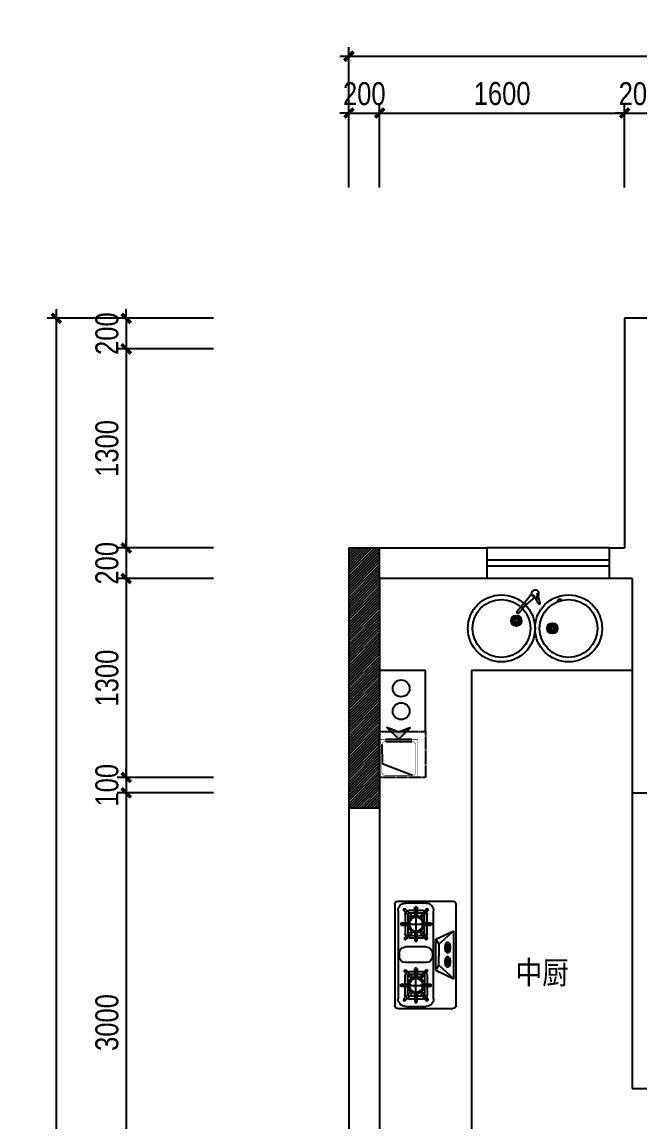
# Model space of a CAD drawing. Extents: x 160245 to 405305, y -111140 to 232735.
# Drawn here: x 268272 to 272307, y 1459 to 8645 of the extents above; entities that cross this region are included whole.
import ezdxf

# ---------------------------------------------------------------- set-up
doc = ezdxf.new("R2010")
doc.units = 0
doc.header["$LTSCALE"] = 10
doc.header["$MEASUREMENT"] = 0
doc.linetypes.add('DASH', pattern=[0.35, 0.25, -0.1])
doc.layers.get('Defpoints').update_dxf_attribs({"color": 229})
for name, color, linetype in [('P-Furniture 家具', 153, 'Continuous'), ('P-N wall 新建隔墙', 241, 'Continuous'), ('P-O wall 原始墙体', 245, 'Continuous'), ('P-o 原建筑尺寸', 8, 'Continuous'), ('P-Text  平面文字', 9, 'Continuous'), ('P-window 窗', 107, 'Continuous')]:
    doc.layers.add(name, color=color, linetype=linetype)
doc.styles.add('PDC DIM', font='PMingLiU-ExtB.ttf', dxfattribs={"width": 0.85})
doc.dimstyles.new('PDC-A2', dxfattribs={"dimscale": 0, "dimtxt": 2.5, "dimasz": 1, "dimexe": 1, "dimexo": 1, "dimgap": 0.7, "dimtad": 1, "dimdec": 0, "dimtxsty": 'PDC DIM', "dimblk": 'ARCHTICK', "dimcen": 1, "dimdle": 1, "dimclrd": 8, "dimclre": 8, "dimclrt": 9, "dimadec": 0, "dimazin": 0, "dimtfac": 1, "dimtdec": 0, "dimtix": 1, "dimtmove": 2, "dimatfit": 3, "dimldrblk": 'PDC A2 T R', "dimfxl": 10, "dimfxlon": 1, "dimarcsym": 0})

# ---------------------------------------------------------------- blocks, each defined once
blk = doc.blocks.new('A$C7BB304D7')
blk.add_hatch(color=256).paths.add_polyline_path([(126.5, 77.4), (203.8, 0.2), (126.3, 31.7), (49.1, 0)])
at = {"linetype": 'DASH', "ltscale": 0.5}
for p, q in [((1.5, 330.2), (1.5, 30.2)), ((301.5, 330.2), (1.5, 330.2)), ((301.5, 30.2), (301.5, 330.2)), ((1.5, 30.2), (301.5, 30.2))]:
    blk.add_line(p, q, dxfattribs=at)
for p, q in [((41.5, 95.2), (211.5, 95.2)), ((41.5, 80.2), (211.5, 80.2))]:
    blk.add_line(p, q)
at = {"const_width": 3}
blk.add_lwpolyline([(1.5, 80.2), (1.5, 330.2), (251.5, 330.2), (251.5, 80.2), (211.5, 80.2), (211.5, 95.2), (216.5, 95.2, 0.414214), (236.5, 115.2), (236.5, 295.2, 0.414214), (216.5, 315.2), (36.5, 315.2, 0.414214), (16.5, 295.2), (16.5, 115.2, 0.414214), (36.5, 95.2), (41.5, 95.2), (41.5, 80.2)], format="xyb", close=True, dxfattribs=at)
blk.add_lwpolyline([(16.5, 115.2), (19.3, 239.2), (216.5, 315.2)])
blk.add_lwpolyline([(203.8, 2.9), (126.3, 34.4), (49.1, 2.7), (126.5, 80.2)], close=True)
blk = doc.blocks.new('_ArchTick')
at = {"color": 0, "linetype": 'ByBlock', "const_width": 0.4}
blk.add_lwpolyline([(-0.5, -0.5), (0.5, 0.5)], dxfattribs=at)
blk = doc.blocks.new('*D1055')
at = {"layer": 'Defpoints', "color": 0, "transparency": 16777216}
for p in [(269583.5, 6709.4), (268952.7, 6509.4), (269583.5, 6509.4)]:
    blk.add_point(p, dxfattribs=at)
at = {"layer": 'P-o 原建筑尺寸', "color": 8, "lineweight": -2, "transparency": 16777216}
for p, q in [((268952.7, 6709.4), (268952.7, 6769.4)), ((269523.5, 6709.4), (268892.7, 6709.4)), ((268952.7, 6709.4), (268952.7, 6509.4)), ((269523.5, 6509.4), (268892.7, 6509.4)), ((268952.7, 6509.4), (268952.7, 6449.4))]:
    blk.add_line(p, q, dxfattribs=at)
at = {"layer": 'P-o 原建筑尺寸', "color": 8, "lineweight": -2, "transparency": 16777216, "xscale": 60, "yscale": 60, "zscale": 60}
for p, rotation in [((268952.7, 6709.4), 270), ((268952.7, 6509.4), 90)]:
    blk.add_blockref('_ArchTick', p, dxfattribs=dict(at, rotation=rotation))
at = {"layer": 'P-o 原建筑尺寸', "color": 9, "transparency": 16777216, "insert": (268827.2, 6609.4), "char_height": 150, "attachment_point": 5, "rotation": 90, "style": 'PDC DIM'}
blk.add_mtext('200', dxfattribs=at)
blk = doc.blocks.new('PDC A2 T R')
at = {"color": 0, "linetype": 'ByBlock'}
blk.add_line((0, 0), (-2, 0), dxfattribs=at)
for points in [[(-2.15, 0.89), (-1.49, 1.35), (-0.6, 0), (0, 0)], [(-2.15, -0.89), (-1.49, -1.35), (-0.6, 0), (0, 0)]]:
    blk.add_solid(points, dxfattribs=at)
blk = doc.blocks.new('*D1056')
at = {"layer": 'Defpoints', "color": 0, "transparency": 16777216}
for p in [(269583.5, 6509.4), (268952.7, 5209.4), (269583.5, 5209.4)]:
    blk.add_point(p, dxfattribs=at)
at = {"layer": 'P-o 原建筑尺寸', "color": 8, "lineweight": -2, "transparency": 16777216}
for p, q in [((268952.7, 6569.4), (268952.7, 5149.4)), ((269523.5, 6509.4), (268892.7, 6509.4)), ((269523.5, 5209.4), (268892.7, 5209.4))]:
    blk.add_line(p, q, dxfattribs=at)
at = {"layer": 'P-o 原建筑尺寸', "color": 8, "lineweight": -2, "transparency": 16777216, "xscale": 60, "yscale": 60, "zscale": 60}
for p, rotation in [((268952.7, 6509.4), 90), ((268952.7, 5209.4), 270)]:
    blk.add_blockref('_ArchTick', p, dxfattribs=dict(at, rotation=rotation))
at = {"layer": 'P-o 原建筑尺寸', "color": 9, "transparency": 16777216, "insert": (268827.2, 5859.4), "char_height": 150, "attachment_point": 5, "rotation": 90, "style": 'PDC DIM'}
blk.add_mtext('1300', dxfattribs=at)
blk = doc.blocks.new('*D1057')
at = {"layer": 'Defpoints', "color": 0}
for p in [(269583.5, 5009.4), (268952.7, 3709.4), (269583.5, 3709.4)]:
    blk.add_point(p, dxfattribs=at)
at = {"layer": 'P-o 原建筑尺寸', "color": 8, "lineweight": -2}
for p, q in [((268952.7, 5069.4), (268952.7, 3649.4)), ((269523.5, 5009.4), (268892.7, 5009.4)), ((269523.5, 3709.4), (268892.7, 3709.4))]:
    blk.add_line(p, q, dxfattribs=at)
at = {"layer": 'P-o 原建筑尺寸', "color": 8, "lineweight": -2, "xscale": 60, "yscale": 60, "zscale": 60}
for p, rotation in [((268952.7, 5009.4), 90), ((268952.7, 3709.4), 270)]:
    blk.add_blockref('_ArchTick', p, dxfattribs=dict(at, rotation=rotation))
at = {"layer": 'P-o 原建筑尺寸', "color": 9, "insert": (268827.2, 4359.4), "char_height": 150, "attachment_point": 5, "rotation": 90, "style": 'PDC DIM'}
blk.add_mtext('1300', dxfattribs=at)
blk = doc.blocks.new('*D1058')
at = {"layer": 'Defpoints', "color": 0}
for p in [(269583.5, 3709.4), (268952.7, 3609.4), (269583.5, 3609.4)]:
    blk.add_point(p, dxfattribs=at)
at = {"layer": 'P-o 原建筑尺寸', "color": 8, "lineweight": -2}
for p, q in [((268952.7, 3709.4), (268952.7, 3769.4)), ((269523.5, 3709.4), (268892.7, 3709.4)), ((268952.7, 3709.4), (268952.7, 3609.4)), ((269523.5, 3609.4), (268892.7, 3609.4)), ((268952.7, 3609.4), (268952.7, 3549.4))]:
    blk.add_line(p, q, dxfattribs=at)
at = {"layer": 'P-o 原建筑尺寸', "color": 8, "lineweight": -2, "xscale": 60, "yscale": 60, "zscale": 60}
for p, rotation in [((268952.7, 3709.4), 270), ((268952.7, 3609.4), 90)]:
    blk.add_blockref('_ArchTick', p, dxfattribs=dict(at, rotation=rotation))
at = {"layer": 'P-o 原建筑尺寸', "color": 9, "insert": (268827.2, 3659.4), "char_height": 150, "attachment_point": 5, "rotation": 90, "style": 'PDC DIM'}
blk.add_mtext('100', dxfattribs=at)
blk = doc.blocks.new('*D1059')
at = {"layer": 'Defpoints', "color": 0}
for p in [(269583.5, 3609.4), (268952.7, 609.4), (269583.5, 609.4)]:
    blk.add_point(p, dxfattribs=at)
at = {"layer": 'P-o 原建筑尺寸', "color": 8, "lineweight": -2}
for p, q in [((268952.7, 3669.4), (268952.7, 549.4)), ((269523.5, 3609.4), (268892.7, 3609.4)), ((269523.5, 609.4), (268892.7, 609.4))]:
    blk.add_line(p, q, dxfattribs=at)
at = {"layer": 'P-o 原建筑尺寸', "color": 8, "lineweight": -2, "xscale": 60, "yscale": 60, "zscale": 60}
for p, rotation in [((268952.7, 3609.4), 90), ((268952.7, 609.4), 270)]:
    blk.add_blockref('_ArchTick', p, dxfattribs=dict(at, rotation=rotation))
at = {"layer": 'P-o 原建筑尺寸', "color": 9, "insert": (268827.2, 2109.4), "char_height": 150, "attachment_point": 5, "rotation": 90, "style": 'PDC DIM'}
blk.add_mtext('3000', dxfattribs=at)
blk = doc.blocks.new('*D1044')
at = {"layer": 'Defpoints', "color": 0}
for p in [(269583.5, 6709.4), (268496.2, -3990.6), (269583.5, -3990.6)]:
    blk.add_point(p, dxfattribs=at)
at = {"layer": 'P-o 原建筑尺寸', "color": 8, "lineweight": -2}
for p, q in [((268496.2, 6769.4), (268496.2, -4050.6)), ((269096.2, 6709.4), (268436.2, 6709.4)), ((269096.2, -3990.6), (268436.2, -3990.6))]:
    blk.add_line(p, q, dxfattribs=at)
at = {"layer": 'P-o 原建筑尺寸', "color": 8, "lineweight": -2, "xscale": 60, "yscale": 60, "zscale": 60}
for p, rotation in [((268496.2, 6709.4), 90), ((268496.2, -3990.6), 270)]:
    blk.add_blockref('_ArchTick', p, dxfattribs=dict(at, rotation=rotation))
at = {"layer": 'P-o 原建筑尺寸', "color": 9, "insert": (268370.7, 559.4), "char_height": 150, "attachment_point": 5, "rotation": 90, "style": 'PDC DIM'}
blk.add_mtext('10700', dxfattribs=at)
blk = doc.blocks.new('*D1061')
at = {"layer": 'Defpoints', "color": 0, "transparency": 16777216}
for p in [(270606.9, 8050.6), (270406.9, 7503), (270606.9, 7503)]:
    blk.add_point(p, dxfattribs=at)
at = {"layer": 'P-o 原建筑尺寸', "color": 8, "lineweight": -2, "transparency": 16777216}
for p, q in [((270406.9, 8050.6), (270346.9, 8050.6)), ((270406.9, 7563), (270406.9, 8110.6)), ((270406.9, 8050.6), (270606.9, 8050.6)), ((270606.9, 7563), (270606.9, 8110.6)), ((270606.9, 8050.6), (270666.9, 8050.6))]:
    blk.add_line(p, q, dxfattribs=at)
at = {"layer": 'P-o 原建筑尺寸', "color": 8, "lineweight": -2, "transparency": 16777216, "xscale": 60, "yscale": 60, "zscale": 60}
blk.add_blockref('_ArchTick', (270406.9, 8050.6), dxfattribs=at)
at = {"layer": 'P-o 原建筑尺寸', "color": 8, "lineweight": -2, "transparency": 16777216, "xscale": 60, "yscale": 60, "zscale": 60, "rotation": 180}
blk.add_blockref('_ArchTick', (270606.9, 8050.6), dxfattribs=at)
at = {"layer": 'P-o 原建筑尺寸', "color": 9, "transparency": 16777216, "insert": (270506.9, 8176.1), "char_height": 150, "attachment_point": 5, "style": 'PDC DIM'}
blk.add_mtext('200', dxfattribs=at)
blk = doc.blocks.new('*D1062')
at = {"layer": 'Defpoints', "color": 0, "transparency": 16777216}
for p in [(272206.9, 8050.6), (270606.9, 7503), (272206.9, 7503)]:
    blk.add_point(p, dxfattribs=at)
at = {"layer": 'P-o 原建筑尺寸', "color": 8, "lineweight": -2, "transparency": 16777216}
for p, q in [((270546.9, 8050.6), (272266.9, 8050.6)), ((270606.9, 7563), (270606.9, 8110.6)), ((272206.9, 7563), (272206.9, 8110.6))]:
    blk.add_line(p, q, dxfattribs=at)
at = {"layer": 'P-o 原建筑尺寸', "color": 8, "lineweight": -2, "transparency": 16777216, "xscale": 60, "yscale": 60, "zscale": 60, "rotation": 180}
blk.add_blockref('_ArchTick', (270606.9, 8050.6), dxfattribs=at)
at = {"layer": 'P-o 原建筑尺寸', "color": 8, "lineweight": -2, "transparency": 16777216, "xscale": 60, "yscale": 60, "zscale": 60}
blk.add_blockref('_ArchTick', (272206.9, 8050.6), dxfattribs=at)
at = {"layer": 'P-o 原建筑尺寸', "color": 9, "transparency": 16777216, "insert": (271406.9, 8177.1), "char_height": 150, "attachment_point": 5, "style": 'PDC DIM'}
blk.add_mtext('1600', dxfattribs=at)
blk = doc.blocks.new('*D1069')
at = {"layer": 'Defpoints', "color": 0, "transparency": 16777216}
for p in [(278406.9, 8421.2), (270406.9, 7503), (278406.9, 7503)]:
    blk.add_point(p, dxfattribs=at)
at = {"layer": 'P-o 原建筑尺寸', "color": 8, "lineweight": -2, "transparency": 16777216}
for p, q in [((270406.9, 7821.2), (270406.9, 8481.2)), ((278406.9, 7821.2), (278406.9, 8481.2)), ((270346.9, 8421.2), (278466.9, 8421.2))]:
    blk.add_line(p, q, dxfattribs=at)
at = {"layer": 'P-o 原建筑尺寸', "color": 8, "lineweight": -2, "transparency": 16777216, "xscale": 60, "yscale": 60, "zscale": 60, "rotation": 180}
blk.add_blockref('_ArchTick', (270406.9, 8421.2), dxfattribs=at)
at = {"layer": 'P-o 原建筑尺寸', "color": 8, "lineweight": -2, "transparency": 16777216, "xscale": 60, "yscale": 60, "zscale": 60}
blk.add_blockref('_ArchTick', (278406.9, 8421.2), dxfattribs=at)
at = {"layer": 'P-o 原建筑尺寸', "color": 9, "transparency": 16777216, "insert": (274406.9, 8546.7), "char_height": 150, "attachment_point": 5, "style": 'PDC DIM'}
blk.add_mtext('8000', dxfattribs=at)
blk = doc.blocks.new('*D1099')
at = {"layer": 'Defpoints', "color": 0, "transparency": 16777216}
for p in [(269583.5, 5209.4), (268952.7, 5009.4), (269583.5, 5009.4)]:
    blk.add_point(p, dxfattribs=at)
at = {"layer": 'P-o 原建筑尺寸', "color": 8, "lineweight": -2, "transparency": 16777216}
for p, q in [((268952.7, 5209.4), (268952.7, 5269.4)), ((269523.5, 5209.4), (268892.7, 5209.4)), ((268952.7, 5209.4), (268952.7, 5009.4)), ((269523.5, 5009.4), (268892.7, 5009.4)), ((268952.7, 5009.4), (268952.7, 4949.4))]:
    blk.add_line(p, q, dxfattribs=at)
at = {"layer": 'P-o 原建筑尺寸', "color": 8, "lineweight": -2, "transparency": 16777216, "xscale": 60, "yscale": 60, "zscale": 60}
for p, rotation in [((268952.7, 5209.4), 270), ((268952.7, 5009.4), 90)]:
    blk.add_blockref('_ArchTick', p, dxfattribs=dict(at, rotation=rotation))
at = {"layer": 'P-o 原建筑尺寸', "color": 9, "transparency": 16777216, "insert": (268827.2, 5109.4), "char_height": 150, "attachment_point": 5, "rotation": 90, "style": 'PDC DIM'}
blk.add_mtext('200', dxfattribs=at)
blk = doc.blocks.new('*D1107')
at = {"layer": 'Defpoints', "color": 0, "transparency": 16777216}
for p in [(272406.9, 8050.6), (272206.9, 7503), (272406.9, 7503)]:
    blk.add_point(p, dxfattribs=at)
at = {"layer": 'P-o 原建筑尺寸', "color": 8, "lineweight": -2, "transparency": 16777216}
for p, q in [((272206.9, 8050.6), (272146.9, 8050.6)), ((272206.9, 7563), (272206.9, 8110.6)), ((272206.9, 8050.6), (272406.9, 8050.6)), ((272406.9, 7563), (272406.9, 8110.6)), ((272406.9, 8050.6), (272466.9, 8050.6))]:
    blk.add_line(p, q, dxfattribs=at)
at = {"layer": 'P-o 原建筑尺寸', "color": 8, "lineweight": -2, "transparency": 16777216, "xscale": 60, "yscale": 60, "zscale": 60}
blk.add_blockref('_ArchTick', (272206.9, 8050.6), dxfattribs=at)
at = {"layer": 'P-o 原建筑尺寸', "color": 8, "lineweight": -2, "transparency": 16777216, "xscale": 60, "yscale": 60, "zscale": 60, "rotation": 180}
blk.add_blockref('_ArchTick', (272406.9, 8050.6), dxfattribs=at)
at = {"layer": 'P-o 原建筑尺寸', "color": 9, "transparency": 16777216, "insert": (272306.9, 8176.1), "char_height": 150, "attachment_point": 5, "style": 'PDC DIM'}
blk.add_mtext('200', dxfattribs=at)
blk = doc.blocks.new('A$C6EA43BB4')
for p, q in [((0, 20), (0, 380.1)), ((20, 400.1), (680, 400.1)), ((700, 20), (700, 380.1)), ((680, 0), (20, 0))]:
    blk.add_line(p, q)
at = {"color": 251}
for p, q in [((282, 287.5), (193.7, 385)), ((193.7, 385), (507.9, 385)), ((249.7, 268.7), (193.7, 385)), ((419.6, 287.5), (507.9, 385)), ((451.9, 268.7), (507.9, 385)), ((249.7, 268.7), (282, 287.5)), ((282, 287.5), (340.8, 287.5)), ((285, 347.4), (285, 341.6)), ((292.2, 354.7), (291.6, 353.8)), ((291.6, 353.8), (318, 353.8)), ((291.6, 353.8), (291.6, 347.4)), ((291.6, 347.4), (318, 347.4)), ((292.2, 354.7), (317.4, 354.7)), ((317.4, 354.7), (318, 353.8)), ((318, 353.8), (318, 347.4)), ((324.6, 347.4), (324.6, 341.6)), ((419.6, 287.5), (340.8, 287.5)), ((377.1, 347.4), (377.1, 341.6)), ((384.2, 354.7), (383.6, 353.8)), ((383.6, 353.8), (383.6, 347.4)), ((410, 353.8), (383.6, 353.8)), ((410, 347.4), (383.6, 347.4)), ((409.5, 354.7), (384.2, 354.7)), ((409.5, 354.7), (410, 353.8)), ((410, 353.8), (410, 347.4)), ((416.6, 347.4), (416.6, 341.6)), ((451.9, 268.7), (419.6, 287.5)), ((47.5, 210.1), (57, 220.9)), ((50.6, 207.6), (60.1, 218.3)), ((57, 220.9), (104.7, 179)), ((63, 253.7), (638.6, 253.7)), ((144.2, 237.1), (144.2, 175)), ((144.2, 237.1), (157.6, 237.1)), ((144.2, 232), (157.6, 232)), ((150.9, 34.9), (150.9, 241.6)), ((157.6, 175), (157.6, 237.1)), ((244.8, 216), (197.1, 174)), ((254.3, 205.2), (244.8, 216)), ((249.7, 268.7), (451.9, 268.7)), ((362.2, 245.8), (339.4, 245.8)), ((447.3, 205.2), (456.8, 216)), ((456.8, 216), (504.5, 174)), ((544, 175), (544, 237.1)), ((557.4, 237.1), (544, 237.1)), ((557.4, 232), (544, 232)), ((550.7, 34.9), (550.7, 241.6)), ((557.4, 237.1), (557.4, 175)), ((644.6, 220.9), (596.9, 179)), ((651, 207.6), (641.6, 218.3)), ((654.1, 210.1), (644.6, 220.9)), ((13, 71.6), (13, 203.7)), ((40.9, 131.7), (40.9, 146.2)), ((40.9, 146.2), (95.6, 146.2)), ((43.5, 131.7), (43.5, 146.2)), ((95.7, 170.1), (47.5, 210.1)), ((61.3, 185), (61.3, 95)), ((79.6, 184.8), (79.6, 94.5)), ((214.3, 212), (88.3, 212)), ((215.3, 193.8), (88.6, 193.8)), ((95.6, 131.7), (95.6, 146.2)), ((95.6, 146.2), (95.6, 132.4)), ((104.7, 179), (95.7, 170.1)), ((144.2, 175), (157.6, 175)), ((144.2, 175), (157.6, 175)), ((197.1, 174), (206.2, 165.1)), ((206.2, 165.1), (254.3, 205.2)), ((260.9, 146.2), (206.3, 146.2)), ((206.3, 146.2), (206.3, 132.4)), ((206.3, 131.7), (206.3, 146.2)), ((224.3, 94.5), (224.3, 184.8)), ((241.3, 95), (241.3, 185)), ((251.2, 202.6), (241.8, 213.4)), ((258.4, 131.7), (258.4, 146.2)), ((260.9, 131.7), (260.9, 146.2)), ((299.4, 205.8), (299.4, 69.5)), ((402.2, 205.8), (402.2, 69.5)), ((440.7, 131.7), (440.7, 146.2)), ((440.7, 146.2), (495.4, 146.2)), ((443.3, 131.7), (443.3, 146.2)), ((495.5, 165.1), (447.3, 205.2)), ((450.4, 202.6), (459.8, 213.4)), ((460.4, 95), (460.4, 185)), ((477.4, 94.5), (477.4, 184.8)), ((486.4, 193.8), (613, 193.8)), ((487.4, 212), (613.4, 212)), ((495.4, 131.7), (495.4, 146.2)), ((495.4, 146.2), (495.4, 132.4)), ((504.5, 174), (495.5, 165.1)), ((557.4, 175), (544, 175)), ((557.4, 175), (544, 175)), ((596.9, 179), (606, 170.1)), ((606, 170.1), (654.1, 210.1)), ((660.7, 146.2), (606, 146.2)), ((606, 146.2), (606, 132.4)), ((606, 131.7), (606, 146.2)), ((622, 184.8), (622, 94.5)), ((640.4, 185), (640.4, 95)), ((658.1, 131.7), (658.1, 146.2)), ((660.7, 131.7), (660.7, 146.2)), ((688.6, 203.7), (688.6, 71.6)), ((33.2, 138.3), (268.7, 138.3)), ((95.6, 131.7), (40.9, 131.7)), ((47.5, 63.5), (94.3, 111.1)), ((103.8, 100.9), (57.5, 54)), ((88.6, 85.5), (215.3, 85.5)), ((94.3, 111.1), (103.8, 100.9)), ((157.6, 102.1), (144.2, 102.1)), ((144.2, 102.1), (144.2, 40.8)), ((157.6, 40.8), (157.6, 102.1)), ((207.6, 116.9), (198, 106.7)), ((198, 106.7), (244.4, 59.8)), ((206.3, 131.7), (260.9, 131.7)), ((254.3, 69.4), (207.6, 116.9)), ((240.4, 63.9), (250.2, 73.5)), ((668.5, 138.3), (432.9, 138.3)), ((495.4, 131.7), (440.7, 131.7)), ((447.3, 69.4), (494, 116.9)), ((461.2, 63.9), (451.4, 73.5)), ((503.6, 106.7), (457.3, 59.8)), ((613, 85.5), (486.4, 85.5)), ((494, 116.9), (503.6, 106.7)), ((544, 102.1), (557.4, 102.1)), ((544, 40.8), (544, 102.1)), ((557.4, 102.1), (557.4, 40.8)), ((607.4, 111.1), (597.8, 100.9)), ((597.8, 100.9), (644.2, 54)), ((606, 131.7), (660.7, 131.7)), ((654.1, 63.5), (607.4, 111.1)), ((57.5, 54), (47.5, 63.5)), ((61.4, 58), (51.6, 67.7)), ((638.6, 21.6), (63, 21.6)), ((88.3, 68), (214.3, 68)), ((144.2, 45.9), (157.6, 45.9)), ((144.2, 40.8), (157.6, 40.8)), ((144.2, 40.8), (157.6, 40.8)), ((244.4, 59.8), (254.3, 69.4)), ((362.2, 29.5), (339.4, 29.5)), ((457.3, 59.8), (447.3, 69.4)), ((613.4, 68), (487.4, 68)), ((557.4, 45.9), (544, 45.9)), ((557.4, 40.8), (544, 40.8)), ((557.4, 40.8), (544, 40.8)), ((640.2, 58), (650, 67.7)), ((644.2, 54), (654.1, 63.5))]:
    blk.add_line(p, q, dxfattribs=at)
for centre, radius in [((151, 139), 53.8), ((151, 139), 44.8), ((550.7, 139), 53.8), ((550.7, 139), 44.8)]:
    blk.add_circle(centre, radius, dxfattribs=at)
for centre, start, end in [((20, 380.1), 90.00109, 180), ((680, 380.1), 0, 90.00109), ((20, 20), 180, 270.00036), ((680, 20), 270.00036, 0)]:
    blk.add_arc(centre, 20, start, end)
for centre, radius, start, end in [((298.5, 315.6), 45.6, 100.80328, 114.73453), ((304.1, 286.1), 75.6, 90, 100.80328), ((304.1, 286.1), 75.6, 79.19672, 90), ((309.7, 315.6), 45.6, 65.26547, 79.19672), ((391.9, 315.6), 45.6, 100.80328, 114.73453), ((397.5, 286.1), 75.6, 90, 100.80328), ((397.5, 286.1), 75.6, 79.19672, 90), ((403.2, 315.6), 45.6, 65.26547, 79.19672), ((277.2, 345.6), 8, 138.04011, 180), ((277.2, 345.6), 8, 180, 221.95989), ((289.9, 334.2), 25.1, 114.73453, 138.04011), ((289.9, 357.1), 25.1, 221.95989, 245.26547), ((298.5, 375.6), 45.6, 245.26547, 259.19672), ((304.1, 405.2), 75.6, 259.19672, 270), ((304.1, 405.2), 75.6, 270, 280.80328), ((309.7, 375.6), 45.6, 280.80328, 294.73453), ((318.3, 334.2), 25.1, 41.95989, 65.26547), ((318.3, 357.1), 25.1, 294.73453, 318.04011), ((331, 345.6), 8, 0, 41.95989), ((331, 345.6), 8, 318.04011, 0), ((370.6, 345.6), 8, 138.04011, 180), ((370.6, 345.6), 8, 180, 221.95989), ((383.4, 334.2), 25.1, 114.73453, 138.04011), ((383.4, 357.1), 25.1, 221.95989, 245.26547), ((391.9, 375.6), 45.6, 245.26547, 259.19672), ((397.5, 405.2), 75.6, 259.19672, 270), ((397.5, 405.2), 75.6, 270, 280.80328), ((403.2, 375.6), 45.6, 280.80328, 294.73453), ((411.7, 334.2), 25.1, 41.95989, 65.26547), ((411.7, 357.1), 25.1, 294.73453, 318.04011), ((424.5, 345.6), 8, 0, 41.95989), ((424.5, 345.6), 8, 318.04011, 0), ((63, 203.7), 50, 90, 180), ((339.4, 205.8), 40, 90, 180), ((362.2, 205.8), 40, 0, 90), ((638.6, 203.7), 50, 0, 90), ((88.3, 185), 27, 89.99927, 179.99891), ((88.6, 184.8), 9, 90, 180), ((214.3, 185), 27, 359.99964, 89.99927), ((215.3, 184.8), 9, 0, 90), ((487.4, 185), 27, 90.00073, 180.00036), ((486.4, 184.8), 9, 90, 180), ((613, 184.8), 9, 0, 90), ((613.4, 185), 27, 0.00109, 90.00073), ((88.3, 95), 27, 179.99891, 270), ((88.6, 94.5), 9, 180, 270), ((214.3, 95), 27, 270, 359.99964), ((215.3, 94.5), 9, 270, 0), ((487.4, 95), 27, 180.00036, 270), ((486.4, 94.5), 9, 180, 270), ((613, 94.5), 9, 270, 0), ((613.4, 95), 27, 270, 0.00109), ((63, 71.6), 50, 180, 270), ((339.4, 69.5), 40, 180, 270), ((362.2, 69.5), 40, 270, 0), ((638.6, 71.6), 50, 270, 0)]:
    blk.add_arc(centre, radius, start, end, dxfattribs=at)
at = {"color": 251, "extrusion": (0, 0, -1)}
for centre, start_param, end_param in [((304.8, 347.4), 2.303424, 7.121354), ((304.8, 341.6), 3.141593, 6.283185)]:
    blk.add_ellipse(centre, major_axis=(-19.8, 0), ratio=0.284502, start_param=start_param, end_param=end_param, dxfattribs=at)
at = {"color": 251}
for centre, start_param, end_param in [((396.8, 347.4), 2.303424, 7.121354), ((396.8, 341.6), 3.141593, 6.283185)]:
    blk.add_ellipse(centre, major_axis=(19.8, 0), ratio=0.284502, start_param=start_param, end_param=end_param, dxfattribs=at)

msp = doc.modelspace()

# ---------------------------------------------------------------- hatches: boundary and pattern name
at = {"layer": 'P-O wall 原始墙体'}
h = msp.add_hatch(dxfattribs=at)
h.set_pattern_fill('ANSI31', color=256, scale=100, style=0)
h.set_pattern_definition([(45, (59491.276, 0), (-8.8388348, 8.8388348), [])])
h.paths.add_polyline_path([(270606.9, 5009.4), (270606.9, 5209.4), (270406.9, 5209.4), (270406.9, 3509.4), (270606.9, 3509.4)])

# ---------------------------------------------------------------- linework, layer by layer
at = {"layer": 'P-Furniture 家具'}
for p, q in [((271490.7, 4736.9), (271471.6, 4743.1)), ((271492, 4739.6), (271475.8, 4751.3)), ((271494.1, 4741.7), (271482.4, 4757.8)), ((271496.7, 4743), (271490.6, 4762)), ((271499.7, 4743.5), (271499.7, 4763.5)), ((271502.6, 4743), (271508.8, 4762)), ((271505.2, 4741.7), (271517, 4757.8)), ((271507.3, 4739.6), (271523.5, 4751.3)), ((271508.7, 4736.9), (271527.7, 4743.1)), ((271490.2, 4734), (271470.2, 4734)), ((271490.7, 4731.1), (271471.6, 4724.9)), ((271492, 4728.4), (271475.8, 4716.7)), ((271494.1, 4726.3), (271482.4, 4710.2)), ((271496.7, 4725), (271490.6, 4706)), ((271499.7, 4724.5), (271499.7, 4704.5)), ((271502.6, 4725), (271508.8, 4706)), ((271505.2, 4726.3), (271517, 4710.2)), ((271507.3, 4728.4), (271523.5, 4716.7)), ((271508.7, 4731.1), (271527.7, 4724.9)), ((271509.1, 4734), (271529.1, 4734)), ((271725.4, 4684), (271705.4, 4684)), ((271725.9, 4686.9), (271706.9, 4693.1)), ((271725.9, 4681.1), (271706.9, 4674.9)), ((271727.2, 4689.6), (271711, 4701.3)), ((271727.2, 4678.4), (271711, 4666.7)), ((271729.3, 4691.7), (271717.6, 4707.8)), ((271729.3, 4676.3), (271717.6, 4660.2)), ((271732, 4693), (271725.8, 4712)), ((271732, 4675), (271725.8, 4656)), ((271734.9, 4693.5), (271734.9, 4713.5)), ((271734.9, 4674.5), (271734.9, 4654.5)), ((271737.8, 4693), (271744, 4712)), ((271737.8, 4675), (271744, 4656)), ((271740.4, 4691.7), (271752.2, 4707.8)), ((271740.4, 4676.3), (271752.2, 4660.2)), ((271742.5, 4689.6), (271758.7, 4701.3)), ((271742.5, 4678.4), (271758.7, 4666.7)), ((271743.9, 4686.9), (271762.9, 4693.1)), ((271743.9, 4681.1), (271762.9, 4674.9)), ((271744.3, 4684), (271764.3, 4684))]:
    msp.add_line(p, q, dxfattribs=at)
at = {"layer": 'P-Furniture 家具', "linetype": 'ByBlock'}
for p, q in [((271206.9, 4409.4), (271206.9, 609.4)), ((272256.9, 4409.4), (271206.9, 4409.4)), ((272256.9, 3609.4), (272256.9, 1679.4)), ((272256.9, 1679.4), (272606.9, 1679.4))]:
    msp.add_line(p, q, dxfattribs=at)
at = {"layer": 'P-Furniture 家具'}
for centre, radius in [((271402.3, 4684), 219.2), ((271840.7, 4684), 219.2), ((271402.3, 4684), 189.2), ((271840.7, 4684), 189.2), ((271499.7, 4734), 34.5), ((271499.7, 4734), 29.5), ((271499.7, 4734), 9.46), ((271734.9, 4684), 34.5), ((271734.9, 4684), 29.5), ((271734.9, 4684), 9.46)]:
    msp.add_circle(centre, radius, dxfattribs=at)
for centre, radius, start, end in [((270779.5, 5489.2), 1001.9, 316.16444, 324.87883), ((271913.8, 4490.4), 493.5, 126.52232, 143.54452), ((271622.9, 4910.7), 24, 322.90706, 263.41378), ((271946.9, 5062.4), 371.3, 204.85966, 215.79078), ((271580.2, 4909.2), 57.6, 323.42782, 0.53804), ((271581.6, 4898.7), 58.2, 327.69304, 5.79763), ((271027, 4692.8), 648.1, 13.99038, 20.23193), ((271696.4, 4852.3), 61.8, 172.26104, 180), ((271650.2, 4848.8), 5.72, 217.89533, 7.35045), ((271782.3, 4860.7), 13.7, 22.18989, 198.71022), ((271511.9, 4792.4), 10.1, 163.65875, 299.57879)]:
    msp.add_arc(centre, radius, start, end, dxfattribs=at)
at = {"layer": 'P-N wall 新建隔墙'}
for p, q in [((272256.9, 5009.4), (272256.9, 3609.4)), ((270906.9, 4409.4), (270606.9, 4409.4)), ((270906.9, 4009.4), (270906.9, 4409.4)), ((272256.9, 3609.4), (272606.9, 3609.4))]:
    msp.add_line(p, q, dxfattribs=at)
for centre in [(270747.5, 4292), (270747.5, 4143)]:
    msp.add_circle(centre, 55, dxfattribs=at)
at = {"layer": 'P-O wall 原始墙体'}
for p, q in [((272206.9, 6709.4), (272206.9, 5209.4)), ((272806.9, 6709.4), (272206.9, 6709.4)), ((270406.9, 5209.4), (270406.9, 2709.4)), ((270406.9, 5209.4), (271306.9, 5209.4)), ((270606.9, 5009.4), (270606.9, 5209.4)), ((271306.9, 5209.4), (271306.9, 5009.4)), ((272106.9, 5009.4), (272106.9, 5209.4)), ((272106.9, 5209.4), (272206.9, 5209.4)), ((270606.9, 5009.4), (270606.9, 3509.4)), ((271306.9, 5009.4), (270606.9, 5009.4)), ((272256.9, 5009.4), (272106.9, 5009.4)), ((270606.9, 3509.4), (270406.9, 3509.4)), ((270606.9, 3509.4), (270606.9, -2290.6)), ((270406.9, 2709.4), (270406.9, -2290.6))]:
    msp.add_line(p, q, dxfattribs=at)
at = {"layer": 'P-window 窗'}
for p, q in [((272106.9, 5209.4), (271306.9, 5209.4)), ((272106.9, 5129.4), (271306.9, 5129.4)), ((272106.9, 5089.4), (271306.9, 5089.4)), ((272106.9, 5009.4), (271306.9, 5009.4))]:
    msp.add_line(p, q, dxfattribs=at)

# ---------------------------------------------------------------- block references
at = {"layer": 'P-Furniture 家具', "xscale": -1, "rotation": 270}
msp.add_blockref('A$C6EA43BB4', (270705.8, 2201.2), dxfattribs=at)
at = {"layer": 'P-N wall 新建隔墙', "extrusion": (0, 0, -1), "zscale": -1, "rotation": 180}
msp.add_blockref('A$C7BB304D7', (-270605.4, 4039.6), dxfattribs=at)

# ---------------------------------------------------------------- texts
at = {"layer": 'P-Text  平面文字', "insert": (271494.5, 2510.9), "char_height": 150, "attachment_point": 1, "style": 'PDC DIM'}
msp.add_mtext_dynamic_manual_height_columns('中厨', width=893.426, gutter_width=1750, heights=[0], dxfattribs=at)

# ---------------------------------------------------------------- dimensions: what is measured, and where the dimension line sits
at = {"layer": 'P-o 原建筑尺寸'}
for base, p1, p2, picture, middle in [((278406.9, 8421.2), (270406.9, 7503), (278406.9, 7503), '*D1069', (274406.9, 8546.7)), ((270606.9, 8050.6), (270406.9, 7503), (270606.9, 7503), '*D1061', (270506.9, 8176.1)), ((272206.9, 8050.6), (270606.9, 7503), (272206.9, 7503), '*D1062', (271406.9, 8177.1)), ((272406.9, 8050.6), (272206.9, 7503), (272406.9, 7503), '*D1107', (272306.9, 8176.1))]:
    dim = msp.add_linear_dim(base=base, p1=p1, p2=p2, dimstyle='PDC-A2', override={"dimscale": 60}, dxfattribs=at)
    dim.commit()
    dim.dimension.update_dxf_attribs({"geometry": picture, "text_midpoint": middle})
dim = msp.add_linear_dim(base=(268496.2, -3990.6), p1=(269583.5, 6709.4), p2=(269583.5, -3990.6), angle=90, dimstyle='PDC-A2', override={"dimscale": 60}, dxfattribs=at)
dim.commit()
dim.dimension.update_dxf_attribs({"geometry": '*D1044', "text_midpoint": (268370.7, 559.4), "dimtype": 160})
for base, p1, p2, picture, middle in [((268952.7, 6509.4), (269583.5, 6709.4), (269583.5, 6509.4), '*D1055', (268827.2, 6609.4)), ((268952.7, 5209.4), (269583.5, 6509.4), (269583.5, 5209.4), '*D1056', (268827.2, 5859.4)), ((268952.7, 5009.4), (269583.5, 5209.4), (269583.5, 5009.4), '*D1099', (268827.2, 5109.4)), ((268952.7, 3709.4), (269583.5, 5009.4), (269583.5, 3709.4), '*D1057', (268827.2, 4359.4)), ((268952.7, 3609.4), (269583.5, 3709.4), (269583.5, 3609.4), '*D1058', (268827.2, 3659.4)), ((268952.7, 609.4), (269583.5, 3609.4), (269583.5, 609.4), '*D1059', (268827.2, 2109.4))]:
    dim = msp.add_linear_dim(base=base, p1=p1, p2=p2, angle=90, dimstyle='PDC-A2', override={"dimscale": 60}, dxfattribs=at)
    dim.commit()
    dim.dimension.update_dxf_attribs({"geometry": picture, "text_midpoint": middle})

doc.saveas('drawing.dxf')
